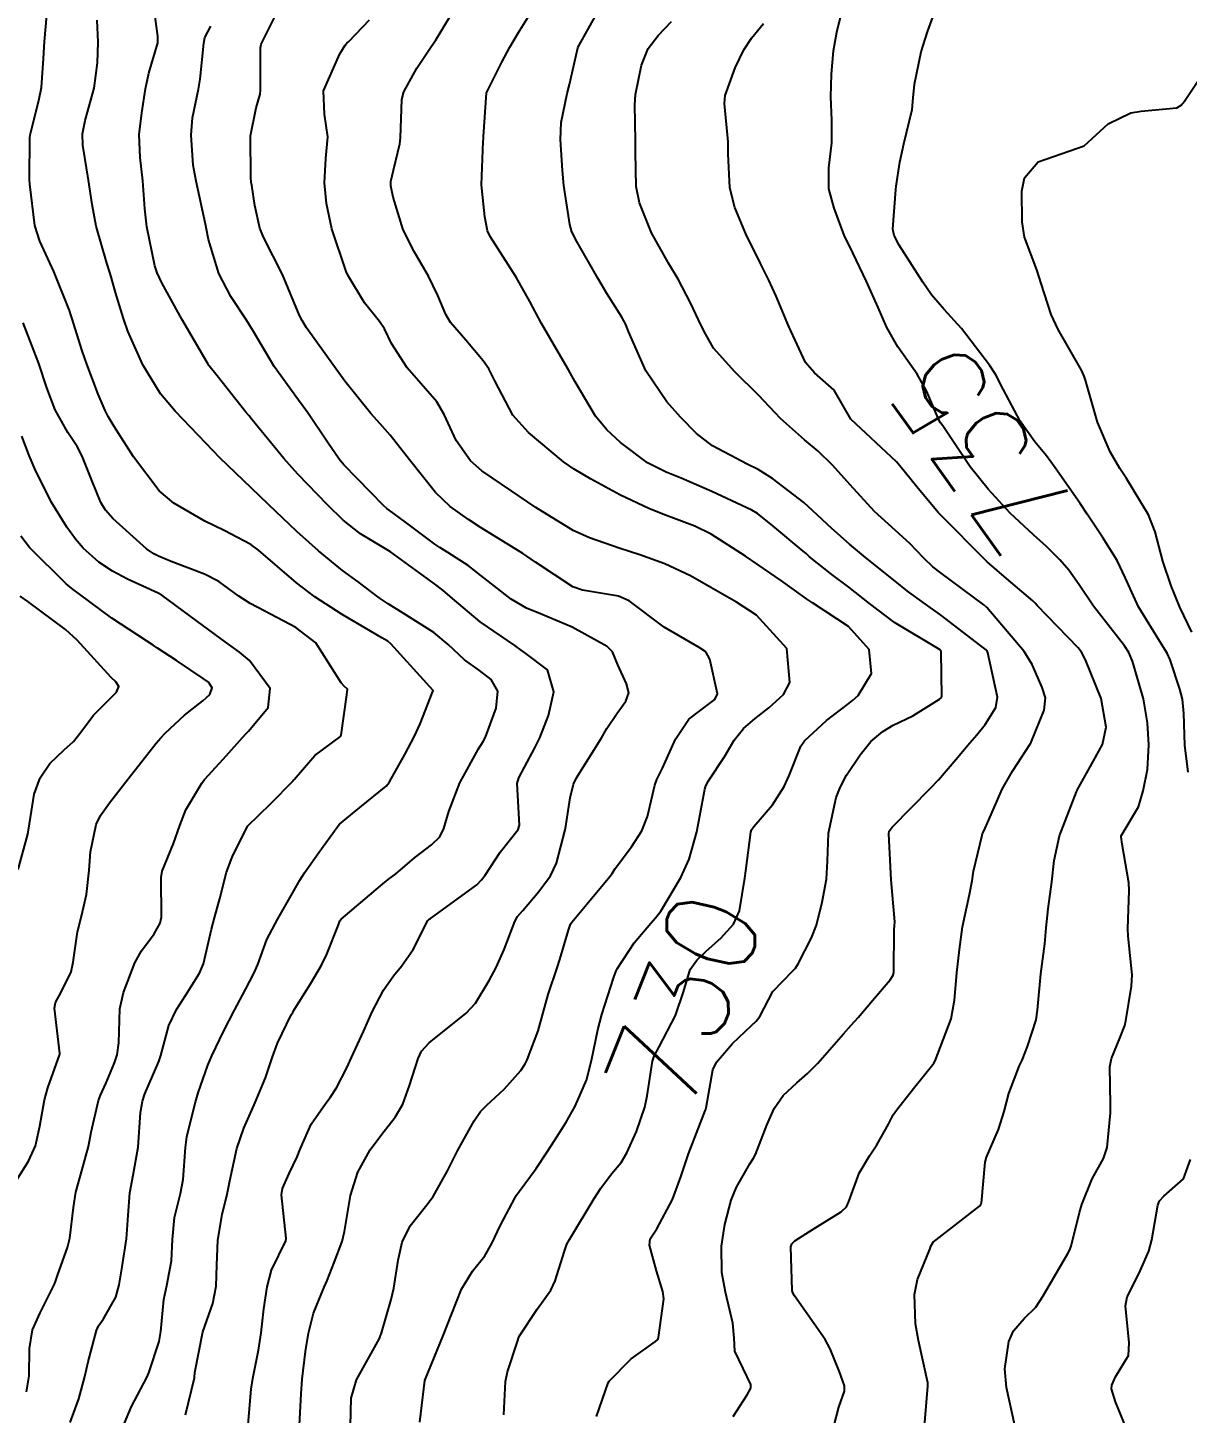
# Model space of a CAD drawing. Header units: metres. Extents: x 298520 to 308411, y 7433745 to 7450750.
# Drawn here: x 304985.3 to 305035.6, y 7438525.5 to 7438585.7 of the extents above; entities that cross this region are included whole.
import ezdxf
from ezdxf.enums import TextEntityAlignment as Align

# ---------------------------------------------------------------- set-up
doc = ezdxf.new("R2010")
doc.units = ezdxf.units.M
doc.header["$LTSCALE"] = 10
for name, color, linetype in [('Cotas', 45, 'Continuous'), ('Curvas de Nivel 1m', 11, 'Continuous'), ('Curvas de Nivel 5m', 15, 'Continuous')]:
    doc.layers.add(name, color=color, linetype=linetype)
doc.styles.add('Style-STANDARD', font='STANDARD.shx')

msp = doc.modelspace()

# ---------------------------------------------------------------- linework, layer by layer
at = {"layer": 'Curvas de Nivel 1m', "flags": 128}
for points, elevation in [([(304994.837, 7438525.027), (304994.972, 7438526.57), (304995.04, 7438527.025), (304995.295, 7438528.263), (304995.409, 7438529.021), (304995.523, 7438530.056), (304995.663, 7438531.019), (304995.853, 7438531.744), (304996.472, 7438533.011), (304996.489, 7438533.116), (304996.296, 7438535.013), (304996.335, 7438535.295), (304996.627, 7438535.943), (304996.973, 7438536.672), (304997.103, 7438537.005), (304997.576, 7438538.079), (304998.216, 7438538.994), (304998.41, 7438539.249), (304998.673, 7438539.669), (304999.131, 7438540.538), (304999.336, 7438540.98), (304999.846, 7438542.114), (305000.231, 7438542.967), (305000.722, 7438543.916), (305001.149, 7438544.535), (305001.508, 7438544.952), (305002.014, 7438545.677), (305002.654, 7438546.941), (305002.71, 7438546.994), (305002.764, 7438547.03), (305003.118, 7438547.286), (305004.779, 7438548.485), (305004.985, 7438548.704), (305005.131, 7438548.907), (305005.792, 7438549.906), (305006.57, 7438550.892), (305006.624, 7438551.083), (305006.524, 7438552.893), (305006.593, 7438553.135), (305006.84, 7438553.597), (305007.292, 7438554.442), (305007.506, 7438554.883), (305007.895, 7438555.852), (305008.127, 7438556.878), (305007.842, 7438557.83), (305006.899, 7438558.545), (305006.701, 7438558.692), (305006.428, 7438558.895), (305004.918, 7438559.916), (305003.719, 7438560.928), (305003.298, 7438561.296), (305002.939, 7438561.563), (305001.022, 7438562.959), (305000.953, 7438563.005), (304999.718, 7438563.737), (304998.966, 7438564.333), (304998.281, 7438564.997), (304996.993, 7438566.34), (304996.389, 7438567.016), (304995.02, 7438568.703), (304994.869, 7438568.88), (304994.739, 7438569.034), (304993.493, 7438570.606), (304993.139, 7438571.059), (304993.104, 7438571.11), (304993.054, 7438571.183), (304991.954, 7438573.071), (304991.089, 7438574.646), (304990.889, 7438575.082), (304990.788, 7438575.393), (304990.435, 7438577.087), (304990.35, 7438577.869), (304990.267, 7438579.089), (304990.155, 7438580.093), (304990.111, 7438581.091), (304990.227, 7438582.045), (304990.388, 7438583.088), (304990.519, 7438583.768), (304990.91, 7438585.083), (304990.924, 7438585.376), (304990.688, 7438587.086)], 726), ([(305009.972, 7438525.377), (305010.486, 7438526.841), (305010.524, 7438526.909), (305011.479, 7438527.885), (305012.541, 7438528.633), (305012.637, 7438528.724), (305012.671, 7438528.819), (305012.893, 7438530.492), (305012.858, 7438530.817), (305012.582, 7438531.707), (305012.27, 7438532.823), (305012.313, 7438533.105), (305012.6, 7438533.53), (305013.276, 7438534.81), (305013.631, 7438535.802), (305013.967, 7438536.8), (305014.661, 7438538.59), (305014.721, 7438538.731), (305014.736, 7438538.789), (305015.032, 7438540.443), (305015.187, 7438540.785), (305015.883, 7438541.596), (305016.709, 7438542.372), (305016.917, 7438542.562), (305017.064, 7438542.766), (305017.64, 7438543.845), (305018.497, 7438544.752), (305018.617, 7438544.869), (305018.737, 7438545.047), (305019.311, 7438546.186), (305019.533, 7438546.738), (305019.774, 7438547.736), (305019.962, 7438548.732), (305020.012, 7438549.515), (305020.048, 7438550.731), (305020.381, 7438552.279), (305020.555, 7438552.724), (305020.838, 7438553.253), (305021.423, 7438554.138), (305021.898, 7438554.71), (305022.412, 7438555.153), (305022.864, 7438555.422), (305023.723, 7438555.834), (305024.881, 7438556.552), (305024.944, 7438556.608), (305024.97, 7438556.669), (305024.952, 7438558.62), (305024.933, 7438558.67), (305024.903, 7438558.7), (305024.835, 7438558.74), (305022.921, 7438559.887), (305021.84, 7438560.711), (305020.94, 7438561.425), (305020.193, 7438561.979), (305019.235, 7438562.746), (305019.087, 7438562.881), (305018.955, 7438562.992), (305017.642, 7438564.088), (305016.971, 7438564.622), (305016.729, 7438564.772), (305014.985, 7438565.576), (305013.648, 7438566.155), (305012.997, 7438566.423), (305012.196, 7438566.828), (305011.012, 7438567.706), (305010.427, 7438568.258), (305009.929, 7438568.856), (305009.045, 7438570.347), (305008.756, 7438570.873), (305008.306, 7438571.632), (305007.59, 7438572.885), (305007.082, 7438573.837), (305006.486, 7438574.896), (305005.361, 7438576.666), (305005.244, 7438576.909), (305005.129, 7438577.521), (305004.992, 7438578.763), (305004.984, 7438578.912), (305005.052, 7438580.801), (305005.058, 7438580.912), (305005.062, 7438581.014), (305005.193, 7438582.91), (305005.862, 7438584.248), (305006.206, 7438584.9), (305006.589, 7438585.529), (305007.238, 7438586.581)], 731), ([(305035.674, 7438553.38), (305035.535, 7438554.55), (305035.49, 7438555.935), (305035.43, 7438556.552), (305035.318, 7438556.984), (305034.9, 7438558.265), (305034.77, 7438558.561), (305034.52, 7438558.953), (305033.515, 7438560.574), (305032.946, 7438561.845), (305032.596, 7438562.584), (305031.95, 7438563.603), (305031.287, 7438564.597), (305030.98, 7438565.057), (305029.904, 7438566.616), (305029.52, 7438567.134), (305029.014, 7438567.746), (305028.38, 7438568.636), (305027.648, 7438570.033), (305027.327, 7438570.647), (305027.049, 7438571.079), (305025.832, 7438572.662), (305025.081, 7438573.493), (305024.532, 7438574.123), (305024.15, 7438574.684), (305023.117, 7438576.288), (305022.901, 7438576.702), (305022.847, 7438576.981), (305022.982, 7438578.702), (305022.995, 7438578.851), (305023.155, 7438579.894), (305023.331, 7438580.697), (305023.689, 7438582.189), (305023.734, 7438582.692), (305023.789, 7438583.282), (305024.078, 7438584.687), (305024.35, 7438585.559), (305024.759, 7438586.677)], 736), ([(304989.463, 7438525.095), (304989.775, 7438525.82), (304990.432, 7438527.081), (304990.525, 7438527.273), (304990.976, 7438528.638), (304991.046, 7438529.075), (304991.178, 7438530.46), (304991.305, 7438531.073), (304991.508, 7438532.146), (304991.553, 7438533.07), (304991.647, 7438534.025), (304991.895, 7438535.067), (304992.013, 7438535.675), (304992.126, 7438537.065), (304992.182, 7438537.53), (304992.55, 7438539.061), (304992.577, 7438539.148), (304992.669, 7438539.445), (304993.09, 7438540.651), (304993.262, 7438541.051), (304993.77, 7438542.111), (304994.248, 7438543.037), (304994.722, 7438543.941), (304995.098, 7438544.657), (304995.257, 7438545.025), (304995.655, 7438546.115), (304996.125, 7438547.016), (304996.366, 7438547.415), (304996.774, 7438548.127), (304997.093, 7438548.693), (304997.294, 7438549.005), (304997.908, 7438549.887), (304998.706, 7438550.991), (304998.752, 7438551.052), (304998.814, 7438551.119), (304999.691, 7438551.847), (305000.831, 7438552.775), (305000.921, 7438552.87), (305000.984, 7438552.958), (305001.649, 7438554.148), (305002.063, 7438554.948), (305002.317, 7438555.489), (305002.883, 7438556.94), (305001.042, 7438558.959), (305000.905, 7438559.071), (305000.655, 7438559.215), (304998.922, 7438560.235), (304997.736, 7438561.002), (304996.939, 7438561.611), (304995.29, 7438563.027), (304994.955, 7438563.275), (304993.797, 7438563.883), (304992.965, 7438564.29), (304991.605, 7438565.074), (304990.981, 7438565.614), (304989.855, 7438567.091), (304989.016, 7438568.408), (304988.763, 7438568.846), (304988.628, 7438569.106), (304988.331, 7438569.813), (304987.837, 7438571.118), (304987.635, 7438571.698), (304987.185, 7438573.128), (304987.158, 7438573.213), (304987.076, 7438573.451), (304986.399, 7438575.137), (304985.794, 7438576.462), (304985.566, 7438577.146), (304985.355, 7438578.934), (304985.348, 7438579.148), (304985.357, 7438580.961), (304985.382, 7438581.148), (304985.748, 7438582.583), (304985.862, 7438583.143), (304985.954, 7438584.394), (304986, 7438585.142), (304986.092, 7438586.279)], 724), ([(304999.291, 7438524.978), (304999.316, 7438526.173), (304999.554, 7438526.975), (305000.541, 7438528.776), (305000.597, 7438528.905), (305000.618, 7438528.959), (305001.059, 7438530.462), (305001.176, 7438530.954), (305001.357, 7438532.18), (305001.527, 7438532.951), (305001.878, 7438533.67), (305002.609, 7438534.58), (305002.881, 7438534.936), (305003.502, 7438536.055), (305003.942, 7438536.921), (305004.656, 7438538.224), (305004.938, 7438538.629), (305005.209, 7438538.905), (305005.966, 7438539.604), (305006.686, 7438540.424), (305006.87, 7438540.708), (305006.959, 7438540.887), (305007.441, 7438542.147), (305007.639, 7438542.881), (305007.876, 7438543.724), (305008.26, 7438544.875), (305008.376, 7438545.236), (305008.758, 7438546.515), (305008.851, 7438546.779), (305008.902, 7438546.868), (305009.559, 7438547.646), (305010.56, 7438548.843), (305010.652, 7438548.975), (305010.788, 7438549.192), (305011.495, 7438550.14), (305011.944, 7438550.829), (305012.193, 7438551.453), (305012.506, 7438552.823), (305012.596, 7438553.062), (305012.84, 7438553.563), (305013.4, 7438554.812), (305013.986, 7438555.684), (305014.877, 7438556.363), (305015.118, 7438556.549), (305015.232, 7438556.787), (305014.898, 7438558.292), (305014.718, 7438558.609), (305014.432, 7438558.797), (305012.916, 7438559.683), (305011.399, 7438560.835), (305010.935, 7438561.028), (305009.363, 7438561.289), (305008.939, 7438561.443), (305007.324, 7438562.511), (305006.952, 7438562.768), (305006.769, 7438562.892), (305004.964, 7438563.998), (305004.408, 7438564.359), (305003.624, 7438564.93), (305002.982, 7438565.542), (305001.853, 7438566.952), (305001.014, 7438568.025), (305000.569, 7438568.518), (305000.166, 7438568.973), (304999.044, 7438570.384), (304998.586, 7438570.995), (304997.378, 7438572.699), (304997.181, 7438573.009), (304997.075, 7438573.231), (304996.331, 7438575.018), (304995.506, 7438576.637), (304995.343, 7438577.028), (304995.133, 7438578.006), (304995, 7438578.891), (304994.975, 7438579.033), (304994.95, 7438579.229), (304994.943, 7438581.033), (304995.185, 7438582.264), (304995.363, 7438582.856), (304995.374, 7438583.028), (304995.377, 7438584.862), (304995.413, 7438585.028), (304996.008, 7438586.246)], 728), ([(305002.304, 7438525.134), (305002.523, 7438526.94), (305003.33, 7438528.928), (305003.672, 7438529.807), (305004.106, 7438530.917), (305004.581, 7438531.695), (305005.123, 7438532.369), (305005.432, 7438532.902), (305005.808, 7438533.691), (305006.439, 7438534.892), (305006.505, 7438535), (305006.617, 7438535.163), (305007.355, 7438536.16), (305007.837, 7438536.878), (305008.152, 7438537.371), (305008.656, 7438538.177), (305009.047, 7438538.864), (305009.541, 7438539.996), (305009.764, 7438540.854), (305010.038, 7438542.182), (305010.208, 7438542.848), (305010.729, 7438544.477), (305010.825, 7438544.746), (305010.868, 7438544.839), (305011.611, 7438545.97), (305012.331, 7438546.824), (305012.541, 7438547.046), (305012.768, 7438547.346), (305013.643, 7438548.807), (305013.995, 7438549.602), (305014.331, 7438550.797), (305014.683, 7438552.644), (305014.724, 7438552.792), (305014.835, 7438553.011), (305015.552, 7438554.077), (305015.95, 7438554.779), (305016.356, 7438555.28), (305016.867, 7438555.723), (305017.464, 7438556.174), (305018.098, 7438556.758), (305018.367, 7438557.276), (305018.242, 7438558.757), (305016.925, 7438560.214), (305016.054, 7438560.779), (305014.939, 7438561.414), (305014.051, 7438561.911), (305012.949, 7438562.442), (305011.86, 7438562.831), (305010.956, 7438563.119), (305009.667, 7438563.567), (305008.963, 7438563.889), (305007.333, 7438564.886), (305006.977, 7438565.132), (305006.289, 7438565.591), (305004.996, 7438566.476), (305004.498, 7438566.918), (305003.884, 7438567.799), (305003.363, 7438568.935), (305003.031, 7438569.482), (305001.744, 7438570.953), (305001.064, 7438572.02), (305000.761, 7438572.656), (305000.548, 7438572.968), (304999.892, 7438573.788), (304999.169, 7438574.989), (304999.095, 7438575.148), (304998.482, 7438576.996), (304998.245, 7438578.104), (304998.152, 7438578.995), (304998.213, 7438580.054), (304998.297, 7438580.993), (304998.162, 7438581.975), (304998.12, 7438582.996), (304998.821, 7438584.598), (304999.062, 7438584.982), (304999.131, 7438585.065), (304999.215, 7438585.144), (305000.119, 7438586.082)], 729), ([(305015.907, 7438525.373), (305016.516, 7438526.322), (305016.673, 7438526.616), (305016.676, 7438526.768), (305016.526, 7438527.103), (305015.977, 7438528.218), (305015.949, 7438528.779), (305015.895, 7438529.437), (305015.578, 7438530.785), (305015.426, 7438531.632), (305015.398, 7438532.788), (305015.548, 7438533.731), (305015.83, 7438534.778), (305016.057, 7438535.34), (305016.637, 7438536.359), (305016.799, 7438536.61), (305016.88, 7438536.768), (305017.37, 7438538.048), (305017.689, 7438538.76), (305018.091, 7438539.336), (305018.68, 7438539.884), (305019.148, 7438540.282), (305019.589, 7438540.737), (305020.706, 7438542.014), (305021.043, 7438542.384), (305021.338, 7438542.714), (305021.965, 7438543.463), (305022.729, 7438544.355), (305022.863, 7438544.567), (305022.887, 7438544.698), (305022.907, 7438546.552), (305022.925, 7438546.698), (305022.941, 7438546.874), (305022.783, 7438548.7), (305022.669, 7438550.701), (305022.696, 7438550.819), (305022.816, 7438550.998), (305024.47, 7438552.675), (305024.837, 7438553.057), (305025.58, 7438553.928), (305026.194, 7438554.657), (305026.499, 7438555.013), (305026.865, 7438555.461), (305027.325, 7438556.197), (305027.391, 7438556.645), (305026.975, 7438558.577), (305026.946, 7438558.65), (305026.904, 7438558.699), (305026.677, 7438558.881), (305024.926, 7438560.219), (305024.268, 7438560.68), (305023.491, 7438561.245), (305022.943, 7438561.686), (305021.663, 7438562.713), (305020.959, 7438563.298), (305020.203, 7438563.969), (305019.379, 7438564.744), (305018.978, 7438565.098), (305017.614, 7438566.144), (305016.999, 7438566.537), (305016.523, 7438566.775), (305015.011, 7438567.561), (305014.322, 7438568.106), (305013.626, 7438568.811), (305013.033, 7438569.485), (305012.117, 7438570.829), (305011.367, 7438572.54), (305011.244, 7438572.838), (305011.076, 7438573.153), (305010.428, 7438574.191), (305010.032, 7438574.856), (305009.117, 7438576.449), (305008.908, 7438576.872), (305008.815, 7438577.184), (305008.557, 7438578.876), (305008.499, 7438579.527), (305008.408, 7438580.878), (305008.433, 7438581.618), (305008.699, 7438582.875), (305008.801, 7438583.27), (305009.16, 7438584.871), (305009.175, 7438584.908), (305009.215, 7438584.984), (305009.902, 7438586.191)], 732), ([(305020.278, 7438524.941), (305020.509, 7438525.781), (305020.75, 7438526.487), (305020.75, 7438526.718), (305020.529, 7438527.319), (305020.127, 7438528.314), (305019.905, 7438528.73), (305018.571, 7438530.62), (305018.497, 7438530.751), (305018.469, 7438530.856), (305018.412, 7438532.752), (305018.458, 7438532.887), (305018.596, 7438533.017), (305019.389, 7438533.527), (305020.608, 7438534.273), (305020.835, 7438534.493), (305020.943, 7438534.717), (305021.392, 7438535.952), (305021.836, 7438536.708), (305022.16, 7438537.192), (305022.657, 7438538.087), (305022.868, 7438538.49), (305023.006, 7438538.697), (305023.739, 7438539.628), (305024.592, 7438540.681), (305024.636, 7438540.738), (305024.694, 7438540.834), (305025.379, 7438542.67), (305025.527, 7438543.474), (305025.632, 7438544.667), (305025.742, 7438545.671), (305025.874, 7438546.663), (305026.182, 7438548.064), (305026.297, 7438548.655), (305026.359, 7438549.085), (305026.724, 7438550.651), (305026.748, 7438550.716), (305026.815, 7438550.849), (305027.369, 7438552.103), (305027.599, 7438552.642), (305028.048, 7438553.431), (305028.829, 7438554.63), (305028.835, 7438554.649), (305028.854, 7438554.693), (305029.418, 7438556.079), (305029.484, 7438556.621), (305029.332, 7438557.068), (305028.897, 7438558.066), (305028.558, 7438558.633), (305026.931, 7438560.536), (305026.808, 7438560.651), (305024.947, 7438562.032), (305024.588, 7438562.314), (305024.193, 7438562.681), (305023.59, 7438563.322), (305022.965, 7438563.894), (305022.05, 7438564.709), (305020.99, 7438565.866), (305020.233, 7438566.732), (305019.605, 7438567.337), (305019.014, 7438567.83), (305017.971, 7438568.761), (305017.033, 7438569.751), (305015.991, 7438570.781), (305015.063, 7438571.806), (305014.705, 7438572.431), (305014.524, 7438572.798), (305014.054, 7438573.777), (305013.525, 7438574.814), (305013.103, 7438575.51), (305012.362, 7438576.828), (305011.839, 7438578.13), (305011.697, 7438578.834), (305011.662, 7438580.331), (305011.671, 7438580.835), (305011.64, 7438582.381), (305011.667, 7438582.835), (305011.925, 7438584.113), (305012.221, 7438584.83), (305012.651, 7438585.396), (305013.231, 7438586.007)], 733), ([(304997.065, 7438525.004), (304997.147, 7438526.37), (304997.183, 7438527.003), (304997.326, 7438528.211), (304997.463, 7438529.001), (304997.686, 7438529.869), (304998.144, 7438530.994), (304998.277, 7438531.292), (304998.584, 7438532.069), (304998.923, 7438532.985), (304999.03, 7438533.416), (304999.285, 7438534.98), (304999.609, 7438535.994), (305000.142, 7438536.968), (305000.65, 7438537.654), (305001.225, 7438538.386), (305001.556, 7438538.951), (305001.857, 7438539.766), (305002.223, 7438540.945), (305002.378, 7438541.261), (305002.7, 7438541.621), (305004.31, 7438542.916), (305004.717, 7438543.349), (305005.308, 7438544.323), (305005.612, 7438544.901), (305005.966, 7438545.676), (305006.42, 7438546.893), (305006.545, 7438547.112), (305006.768, 7438547.37), (305007.465, 7438548.194), (305007.977, 7438548.878), (305008.243, 7438549.424), (305008.612, 7438550.872), (305008.643, 7438551.043), (305008.827, 7438552.272), (305008.97, 7438552.868), (305009.108, 7438553.138), (305010.172, 7438554.85), (305010.428, 7438555.278), (305010.87, 7438555.949), (305011.249, 7438556.464), (305011.381, 7438556.835), (305011.273, 7438557.223), (305010.895, 7438558.052), (305010.666, 7438558.609), (305010.435, 7438558.847), (305008.915, 7438559.691), (305007.543, 7438560.265), (305006.927, 7438560.516), (305006.268, 7438560.897), (305004.943, 7438561.936), (305004.393, 7438562.364), (305003.517, 7438562.932), (305003.165, 7438563.147), (305002.956, 7438563.295), (305001.676, 7438564.243), (305000.971, 7438564.768), (305000.86, 7438564.85), (305000.728, 7438564.964), (304998.999, 7438566.743), (304998.791, 7438566.992), (304998.282, 7438567.726), (304997.429, 7438569.006), (304997.031, 7438569.547), (304995.964, 7438571.021), (304995.068, 7438572.535), (304994.884, 7438572.846), (304994.762, 7438573.035), (304994.094, 7438574.055), (304993.566, 7438575.053), (304993.115, 7438576.529), (304993.016, 7438577.061), (304992.991, 7438577.194), (304992.577, 7438579.066), (304992.457, 7438579.763), (304992.362, 7438581.068), (304992.424, 7438581.824), (304992.677, 7438583.065), (304992.757, 7438583.504), (304992.915, 7438585.063), (304992.962, 7438585.318), (304993.224, 7438585.8)], 727), ([(305024.224, 7438524.955), (305024.373, 7438526.681), (305024.362, 7438526.844), (305023.97, 7438528.686), (305023.839, 7438529.402), (305023.784, 7438530.688), (305023.926, 7438531.34), (305024.466, 7438532.681), (305024.498, 7438532.777), (305024.596, 7438532.963), (305025.961, 7438534.014), (305026.612, 7438534.528), (305026.675, 7438534.587), (305026.705, 7438534.649), (305026.86, 7438536.428), (305026.918, 7438536.647), (305027.446, 7438537.851), (305027.686, 7438538.64), (305027.893, 7438539.419), (305028.356, 7438540.633), (305028.461, 7438540.866), (305028.701, 7438541.458), (305029.07, 7438542.625), (305029.126, 7438543.033), (305029.272, 7438544.622), (305029.445, 7438545.927), (305029.504, 7438546.619), (305029.594, 7438547.44), (305029.753, 7438548.615), (305029.862, 7438549.549), (305030.092, 7438550.611), (305030.832, 7438552.536), (305030.852, 7438552.58), (305030.863, 7438552.6), (305031.569, 7438553.869), (305031.951, 7438554.589), (305032.114, 7438555.338), (305031.9, 7438556.59), (305031.224, 7438558.272), (305031.048, 7438558.599), (305030.906, 7438558.787), (305029.121, 7438560.627), (305029.033, 7438560.727), (305028.935, 7438560.823), (305027.781, 7438561.805), (305026.952, 7438562.518), (305026.809, 7438562.651), (305024.971, 7438564.511), (305024.892, 7438564.591), (305024.819, 7438564.672), (305023.895, 7438565.78), (305023.156, 7438566.698), (305023.087, 7438566.782), (305023.005, 7438566.867), (305021.023, 7438568.72), (305020.296, 7438569.991), (305019.452, 7438570.744), (305019.05, 7438571.19), (305018.325, 7438572.757), (305017.774, 7438574.075), (305017.468, 7438574.766), (305017.104, 7438575.486), (305016.463, 7438576.777), (305015.989, 7438577.927), (305015.764, 7438578.784), (305015.69, 7438580.253), (305015.697, 7438580.785), (305015.533, 7438582.441), (305015.563, 7438582.786), (305015.995, 7438583.992), (305016.369, 7438584.778), (305016.708, 7438585.287), (305017.23, 7438585.919)], 734), ([(305035.832, 7438559.466), (305035.313, 7438560.554), (305034.937, 7438561.475), (305034.585, 7438562.556), (305034.24, 7438563.836), (305033.95, 7438564.565), (305032.996, 7438566.15), (305032.715, 7438566.583), (305032.291, 7438567.306), (305031.741, 7438568.593), (305031.217, 7438570.423), (305031.161, 7438570.599), (305031.047, 7438570.852), (305030.035, 7438572.616), (305029.734, 7438573.275), (305029.298, 7438574.627), (305029.102, 7438575.218), (305028.573, 7438576.636), (305028.463, 7438577.303), (305028.446, 7438578.637), (305028.566, 7438579.218), (305029.156, 7438579.913), (305031.163, 7438580.6), (305032.203, 7438581.564), (305033.185, 7438582.039), (305033.641, 7438582.118), (305035.189, 7438582.261), (305035.373, 7438582.366), (305035.518, 7438582.547), (305036.191, 7438583.552)], 737), ([(304987.108, 7438525.124), (304987.478, 7438526.15), (304987.746, 7438527.118), (304987.888, 7438527.758), (304988.257, 7438529.113), (304988.344, 7438529.314), (304988.551, 7438529.63), (304989.094, 7438530.573), (304989.239, 7438531.1), (304989.374, 7438531.891), (304989.556, 7438533.096), (304989.628, 7438534.119), (304989.704, 7438535.094), (304989.852, 7438535.864), (304990.06, 7438537.089), (304990.162, 7438538.592), (304990.244, 7438539.086), (304990.349, 7438539.404), (304990.679, 7438540.173), (304990.962, 7438540.804), (304991.05, 7438541.076), (304991.399, 7438542.38), (304991.727, 7438543.07), (304992.112, 7438543.673), (304992.729, 7438544.645), (304992.905, 7438545.057), (304993.248, 7438546.56), (304993.373, 7438547.051), (304993.612, 7438547.888), (304993.904, 7438549.043), (304994.144, 7438549.689), (304994.813, 7438551.03), (304995.823, 7438552.02), (304996.793, 7438553.01), (304996.812, 7438553.032), (304996.833, 7438553.06), (304997.731, 7438554.114), (304998.852, 7438554.941), (304998.886, 7438554.989), (304999.125, 7438556.741), (304999.153, 7438556.986), (304999.012, 7438557.116), (304998.886, 7438557.26), (304997.785, 7438559.001), (304996.913, 7438559.669), (304995.568, 7438560.378), (304994.928, 7438560.714), (304994.436, 7438561.037), (304993.563, 7438561.675), (304992.942, 7438561.99), (304991.489, 7438562.533), (304990.95, 7438562.769), (304990.743, 7438562.876), (304990.419, 7438563.085), (304988.966, 7438564.407), (304988.64, 7438564.775), (304988.441, 7438565.108), (304988.071, 7438566.03), (304987.636, 7438567.121), (304987.418, 7438567.534), (304987.013, 7438568.149), (304986.462, 7438569.136), (304986.095, 7438570.082), (304985.745, 7438571.143), (304985.071, 7438572.916)], 723), ([(304985.208, 7438526.451), (304985.33, 7438527.142), (304985.343, 7438528.333), (304985.467, 7438529.141), (304985.802, 7438529.889), (304986.423, 7438531.131), (304986.465, 7438531.24), (304986.577, 7438531.545), (304986.991, 7438532.723), (304987.087, 7438533.125), (304987.26, 7438534.47), (304987.361, 7438535.123), (304987.634, 7438536.113), (304987.901, 7438537.117), (304988.027, 7438537.739), (304988.343, 7438539.113), (304988.431, 7438539.348), (304988.674, 7438539.875), (304989.037, 7438540.756), (304989.148, 7438541.103), (304989.218, 7438541.622), (304989.273, 7438543.102), (304989.431, 7438543.81), (304989.918, 7438545.092), (304990.214, 7438545.615), (304990.752, 7438546.35), (304991.017, 7438546.819), (304991.069, 7438547.077), (304991.056, 7438548.801), (304991.102, 7438549.077), (304991.591, 7438550.282), (304991.868, 7438551.069), (304992.135, 7438551.752), (304992.831, 7438552.909), (304992.95, 7438553.058), (304993.749, 7438553.953), (304994.729, 7438555.032), (304994.788, 7438555.097), (304994.855, 7438555.171), (304995.705, 7438556.187), (304995.799, 7438557.021), (304994.895, 7438558.236), (304994.46, 7438558.598), (304993.848, 7438559.046), (304992.913, 7438559.729), (304991.097, 7438561.078), (304990.934, 7438561.169), (304989.604, 7438561.765), (304988.943, 7438562.115), (304988.351, 7438562.513), (304987.673, 7438563.119), (304987.338, 7438563.506), (304986.962, 7438564.035), (304986.283, 7438565.137), (304985.566, 7438566.572), (304985.322, 7438567.147), (304985.011, 7438567.994)], 722), ([(304984.617, 7438535.396), (304985.297, 7438536.479), (304985.597, 7438537.14), (304985.795, 7438537.995), (304985.992, 7438539.137), (304986.145, 7438539.661), (304986.662, 7438541.13), (304986.666, 7438541.158), (304986.432, 7438543.133), (304986.471, 7438543.377), (304986.72, 7438543.825), (304987.151, 7438544.704), (304987.241, 7438545.125), (304987.428, 7438546.448), (304987.597, 7438547.122), (304987.819, 7438548.073), (304987.93, 7438549.119), (304987.998, 7438549.914), (304988.234, 7438551.116), (304988.425, 7438551.506), (304988.822, 7438552.047), (304989.625, 7438553.098), (304990.849, 7438554.644), (304991.049, 7438554.88), (304991.239, 7438555.076), (304992.077, 7438555.856), (304992.874, 7438556.487), (304993.169, 7438556.765), (304993.279, 7438557.054), (304993.118, 7438557.29), (304992.887, 7438557.461), (304991.726, 7438558.24), (304990.9, 7438558.774), (304990.715, 7438558.897), (304990.427, 7438559.087), (304988.917, 7438560.077), (304987.512, 7438561.124), (304987.179, 7438561.37), (304986.937, 7438561.571), (304985.344, 7438563.146), (304984.958, 7438563.637)], 721), ([(305033.118, 7438524.574), (305032.515, 7438526.023), (305032.347, 7438526.582), (305032.362, 7438526.744), (305032.528, 7438527.098), (305033.081, 7438528.031), (305033.116, 7438528.574), (305032.959, 7438530.184), (305033.035, 7438530.575), (305033.551, 7438531.603), (305033.966, 7438532.566), (305034.098, 7438533.065), (305034.354, 7438534.563), (305034.427, 7438534.751), (305034.619, 7438534.958), (305035.47, 7438535.708), (305035.783, 7438536.543)], 736)]:
    msp.add_lwpolyline(points, dxfattribs=dict(at, elevation=elevation))
at = {"layer": 'Curvas de Nivel 5m', "flags": 128}
for points, elevation in [([(305028.147, 7438524.984), (305027.783, 7438526.637), (305027.715, 7438527.455), (305027.892, 7438528.637), (305028.086, 7438529.098), (305028.558, 7438529.632), (305029.056, 7438530.133), (305029.376, 7438530.618), (305030.453, 7438532.463), (305030.528, 7438532.601), (305030.595, 7438532.786), (305030.958, 7438534.248), (305031.06, 7438534.596), (305031.515, 7438535.706), (305032.005, 7438536.586), (305032.163, 7438537.07), (305032.301, 7438538.584), (305032.31, 7438538.942), (305032.279, 7438540.584), (305032.345, 7438540.935), (305032.705, 7438541.818), (305032.923, 7438542.366), (305032.977, 7438542.577), (305033.215, 7438544.088), (305033.242, 7438544.575), (305033.077, 7438546.258), (305033.058, 7438546.577), (305033.121, 7438548.235), (305033.097, 7438548.577), (305032.808, 7438550.259), (305032.767, 7438550.58), (305032.774, 7438550.62), (305032.814, 7438550.686), (305033.524, 7438551.875), (305033.725, 7438552.571), (305033.913, 7438553.498), (305033.974, 7438554.569), (305033.906, 7438555.531), (305033.741, 7438556.571), (305033.261, 7438558.214), (305033.102, 7438558.578), (305032.907, 7438558.87), (305031.564, 7438560.594), (305030.942, 7438561.527), (305030.5, 7438562.158), (305030.101, 7438562.613), (305029.526, 7438563.189), (305028.964, 7438563.693), (305027.948, 7438564.64), (305026.988, 7438565.679), (305026.214, 7438566.658), (305025.021, 7438568.43), (305024.919, 7438568.569), (305024.854, 7438568.673), (305024.307, 7438569.952), (305023.899, 7438570.687), (305023.061, 7438571.876), (305022.588, 7438572.705), (305022.204, 7438573.586), (305021.709, 7438574.714), (305021.111, 7438575.949), (305020.741, 7438576.726), (305020.293, 7438577.891), (305020.066, 7438578.736), (305020.063, 7438579.648), (305020.196, 7438580.735), (305020.192, 7438581.721), (305020.148, 7438582.736), (305020.186, 7438583.719), (305020.276, 7438584.734), (305020.418, 7438585.539), (305020.708, 7438586.728)], 735), ([(304992.116, 7438525.446), (304992.506, 7438527.06), (304992.506, 7438527.077), (304992.525, 7438527.296), (304992.879, 7438529.055), (304993.313, 7438530.297), (304993.454, 7438531.047), (304993.486, 7438531.951), (304993.528, 7438533.046), (304993.716, 7438534.155), (304993.929, 7438535.04), (304994.039, 7438535.621), (304994.344, 7438537.034), (304994.652, 7438537.917), (304994.998, 7438538.688), (304995.148, 7438539.025), (304995.597, 7438540.103), (304995.905, 7438541.018), (304996.114, 7438541.6), (304996.711, 7438542.831), (304996.777, 7438542.944), (304996.816, 7438543.009), (304997.543, 7438544.184), (304998.026, 7438544.997), (304998.26, 7438545.475), (304998.759, 7438546.745), (304998.829, 7438546.922), (304998.883, 7438546.988), (305000.779, 7438548.603), (305000.984, 7438548.755), (305001.246, 7438548.955), (305002.074, 7438549.667), (305002.802, 7438550.219), (305003.168, 7438550.574), (305003.347, 7438550.932), (305003.565, 7438551.673), (305004.041, 7438552.922), (305004.848, 7438554.392), (305005.047, 7438554.712), (305005.145, 7438554.907), (305005.611, 7438556.163), (305005.685, 7438556.902), (305005.4, 7438557.417), (305004.892, 7438557.802), (305004.245, 7438558.268), (305003.534, 7438558.931), (305002.911, 7438559.452), (305001.576, 7438560.301), (305000.929, 7438560.701), (305000.538, 7438560.966), (304999.616, 7438561.656), (304998.945, 7438562.155), (304997.896, 7438563.001), (304996.961, 7438563.84), (304995.721, 7438565.023), (304994.983, 7438565.734), (304993.608, 7438567.051), (304993.307, 7438567.357), (304993.009, 7438567.679), (304991.668, 7438569.074), (304991.034, 7438569.829), (304990.262, 7438571.088), (304989.616, 7438572.546), (304989.425, 7438573.096), (304989.084, 7438574.224), (304988.894, 7438574.906), (304988.837, 7438575.104), (304988.703, 7438575.502), (304988.244, 7438577.113), (304988.066, 7438578.05), (304987.903, 7438579.119), (304987.657, 7438580.631), (304987.639, 7438581.123), (304987.76, 7438581.702), (304988.145, 7438583.116), (304988.298, 7438584.208), (304988.319, 7438585.113), (304988.276, 7438586.066)], 725), ([(305005.944, 7438525.453), (305006.019, 7438526.895), (305006.106, 7438527.316), (305006.54, 7438528.645), (305006.601, 7438528.83), (305006.632, 7438528.889), (305007.396, 7438530.046), (305007.985, 7438530.876), (305008.18, 7438531.27), (305008.59, 7438532.569), (305008.69, 7438532.869), (305008.795, 7438533.067), (305009.879, 7438534.851), (305010.16, 7438535.307), (305010.629, 7438535.921), (305011.049, 7438536.423), (305011.298, 7438536.833), (305011.716, 7438537.766), (305012.077, 7438538.826), (305012.174, 7438539.321), (305012.401, 7438540.823), (305012.474, 7438541.043), (305012.699, 7438541.439), (305013.407, 7438542.81), (305013.751, 7438543.832), (305014.044, 7438544.8), (305014.328, 7438545.207), (305014.745, 7438545.602), (305015.37, 7438546.167), (305015.929, 7438546.778), (305016.183, 7438547.362), (305016.417, 7438548.774), (305016.465, 7438549.096), (305016.675, 7438550.771), (305016.709, 7438550.876), (305016.815, 7438551.022), (305017.617, 7438551.97), (305018.134, 7438552.757), (305018.351, 7438553.242), (305018.851, 7438554.516), (305019.013, 7438554.748), (305019.967, 7438555.633), (305020.877, 7438556.331), (305021.101, 7438556.496), (305021.344, 7438556.715), (305021.925, 7438557.677), (305021.814, 7438558.711), (305020.918, 7438559.719), (305019.365, 7438560.744), (305019.099, 7438560.912), (305018.936, 7438561.033), (305018.006, 7438561.696), (305016.95, 7438562.431), (305016.445, 7438562.775), (305014.962, 7438563.727), (305014.243, 7438564.078), (305012.97, 7438564.556), (305012.275, 7438564.827), (305010.982, 7438565.436), (305009.718, 7438566.133), (305008.998, 7438566.551), (305008.537, 7438566.875), (305007.015, 7438568.142), (305006.343, 7438568.897), (305005.556, 7438570.394), (305005.304, 7438570.907), (305005.056, 7438571.264), (305004.298, 7438572.154), (305003.636, 7438572.932), (305003.422, 7438573.281), (305003.085, 7438574.102), (305002.676, 7438574.944), (305002.072, 7438575.987), (305001.575, 7438576.955), (305001.137, 7438578.372), (305001.046, 7438578.865), (305001.04, 7438578.961), (305001.046, 7438579.059), (305001.149, 7438579.55), (305001.428, 7438580.689), (305001.46, 7438580.957), (305001.518, 7438582.626), (305001.599, 7438582.956), (305002.166, 7438583.988), (305002.809, 7438584.944), (305002.976, 7438585.183), (305003.223, 7438585.591), (305003.733, 7438586.435)], 730), ([(304984.849, 7438549.149), (304985.267, 7438550.685), (304985.337, 7438551.145), (304985.541, 7438552.428), (304985.8, 7438553.14), (304986.221, 7438553.754), (304986.845, 7438554.348), (304987.251, 7438554.723), (304987.566, 7438555.123), (304988.124, 7438555.857), (304988.876, 7438556.618), (304989.124, 7438556.861), (304989.225, 7438557.105), (304989.085, 7438557.307), (304988.887, 7438557.496), (304987.417, 7438559.125), (304986.91, 7438559.586), (304985.27, 7438560.804), (304984.931, 7438561.04)], 720)]:
    msp.add_lwpolyline(points, dxfattribs=dict(at, elevation=elevation))

# ---------------------------------------------------------------- texts
at = {"layer": 'Cotas', "style": 'Style-STANDARD'}
for s, rotation, p in [('735', 125.62315, (305026.715, 7438567.386, 735)), ('730', 68.2965, (305013.786, 7438543.496, 730))]:
    msp.add_text(s, height=4, rotation=rotation, dxfattribs=at).set_placement(p, align=Align.MIDDLE_CENTER)

doc.saveas('drawing.dxf')
